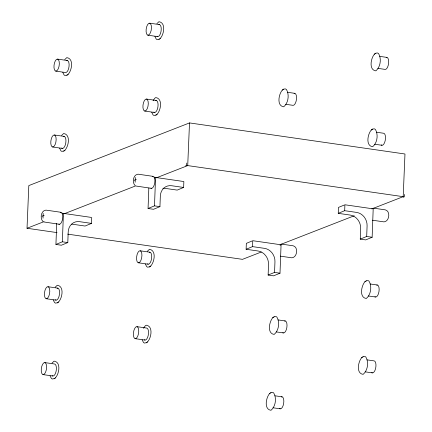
<?xml version="1.0" encoding="UTF-8"?>
<svg xmlns="http://www.w3.org/2000/svg" width="432" height="432" viewBox="0 0 432 432"><rect width="100%" height="100%" fill="white"/><g stroke="black" fill="none" stroke-linecap="round" stroke-linejoin="round"><path stroke-width="0.65" d="M43.011 218.182L43.189 213.451M91.724 217.474L91.503 223.393L79.531 221.665A12.139 10.665 67.6 0 0 68.202 231.93L67.802 242.579L61.371 245.225L55.928 244.442L56.722 223.306M55.928 244.442L62.365 241.796L63.428 213.392L91.066 217.377M135.146 182.25L135.324 177.52M154.067 177.034L154.505 177.952L155.563 177.46L183.859 181.543L183.632 187.456L171.666 185.733A12.139 10.665 67.6 0 0 160.337 195.993L159.937 206.647L153.506 209.293L148.063 208.505L148.829 188.033M148.063 208.505L154.494 205.859L155.563 177.46M246.116 249.269L252.547 246.623L252.774 240.71L281.065 244.787L280.001 273.191L273.564 275.837L268.126 275.054L268.526 264.4A12.139 10.665 67.6 0 0 258.088 250.997L246.116 249.269L246.337 243.356L252.185 240.948M268.126 275.054L274.558 272.403L274.957 261.754A12.139 10.665 67.6 0 0 264.519 248.351L252.547 246.623M338.251 213.338L344.682 210.692L344.903 204.773L373.199 208.856L372.136 237.254L365.699 239.906L360.261 239.117L360.661 228.469A12.139 10.665 67.6 0 0 350.222 215.066L338.251 213.338L338.472 207.419L344.32 205.016M360.261 239.117L366.692 236.471L367.092 225.823A12.139 10.665 67.6 0 0 356.654 212.42L344.682 210.692M57.04 232.6L27.022 228.269L28.809 185.593L189.508 122.92L404.978 153.997L403.191 196.673L371.806 208.915M186.727 163.069L186.629 165.44L185.56 165.856M156.33 177.838L187.72 165.596L189.508 122.92M404.379 194.459L404.282 196.83L403.207 197.251M153.112 100.705L154.71 98.28L155.763 97.567C163.048 98.496 160.85 110.743 156.816 114.545M143.57 328.32L145.174 325.895L146.227 325.183C153.506 326.117 151.313 338.359 147.274 342.16M64.751 59.605L66.809 57.629C74.093 58.558 71.901 70.805 67.862 74.606M61.571 135.475L63.634 133.504C70.913 134.433 68.72 146.675 64.681 150.482M156.875 23.679L158.933 21.703C166.212 22.631 164.02 34.873 159.986 38.68M55.215 287.221L57.272 285.244C64.552 286.173 62.359 298.42 58.325 302.222M52.034 363.091L54.092 361.12C61.371 362.048 59.179 374.29 55.145 378.097M147.344 251.289L149.407 249.313C156.686 250.241 154.494 262.483 150.455 266.29M282.355 90.034C278.705 94.036 276.475 105.916 283.705 106.812C288.425 102.924 289.521 94.624 286.405 89.435L285.476 88.927L284.051 89.03L282.355 90.034L282.652 89.834M374.49 54.097C370.84 58.099 368.609 69.984 375.835 70.875C380.56 66.987 381.656 58.687 378.54 53.503L377.611 52.99L376.186 53.093L374.49 54.097L374.787 53.897M371.309 129.973C367.659 133.974 365.429 145.854 372.659 146.75C377.379 142.862 378.475 134.563 375.359 129.373L374.431 128.866L373.005 128.968L371.309 129.973L371.606 129.773M272.819 317.65C269.168 321.651 266.933 333.531 274.163 334.427C278.888 330.539 279.979 322.24 276.869 317.05L275.935 316.543L274.514 316.645L272.819 317.65L273.11 317.45M269.638 393.52C265.988 397.521 263.758 409.401 270.983 410.297C275.708 406.409 276.804 398.11 273.688 392.92L272.754 392.413L271.334 392.515L269.638 393.52L269.93 393.32M364.948 281.713C361.298 285.714 359.068 297.599 366.298 298.49C371.018 294.602 372.114 286.303 369.004 281.119L368.069 280.606L366.644 280.708L364.948 281.713L365.245 281.513M361.768 357.588C358.123 361.589 355.887 373.469 363.118 374.366C367.837 370.478 368.933 362.178 365.823 356.989L364.889 356.481L363.463 356.584L361.768 357.588L362.065 357.388M62.775 72.322L64.109 75.006L65.038 75.514L67.165 75.076M154.894 36.396L156.227 39.08L157.162 39.587L159.284 39.15M59.594 148.198L60.928 150.876L61.857 151.389L63.985 150.952M151.729 112.266L153.063 114.944L153.992 115.452L156.119 115.015M283.349 89.365L283.678 89.143M375.484 53.428L375.813 53.206M53.233 299.938L54.567 302.621L55.501 303.129L57.623 302.692M145.368 264.006L146.702 266.69L147.631 267.197L149.758 266.76M372.303 129.303L372.632 129.082M50.053 375.813L51.386 378.491L52.321 379.004L54.443 378.567M142.187 339.881L143.521 342.56L144.45 343.073L146.578 342.635M273.812 316.98L274.136 316.759M365.942 281.043L366.271 280.827M270.632 392.85L270.956 392.629M362.767 356.918L363.091 356.697M66.836 75.298L68.159 74.407M158.96 39.371L160.277 38.48M63.655 151.173L64.978 150.282M155.79 115.236L157.113 114.345M57.299 302.913L58.617 302.022M149.429 266.981L150.752 266.09M54.119 378.788L55.436 377.897M146.248 342.851L147.571 341.966M63.428 213.392L62.375 213.883L61.933 212.965M280.012 245.279L281.065 244.787M42.028 216.259L44.172 215.374M134.163 180.328L136.307 179.442M91.503 223.393L85.066 226.039L73.094 224.311A12.139 10.665 67.6 0 0 71.674 224.208M183.632 187.456L177.201 190.102L165.229 188.379A12.139 10.665 67.6 0 0 162.864 188.32M27.022 228.269L43.967 221.659M64.055 213.824L135.616 185.917M261.328 252.002L242.492 259.346L67.711 234.139M280.157 244.658L354.229 215.768M149.699 23.188A6.07 2.57 -81.8 0 1 150.482 32.632A6.07 2.57 -81.8 0 1 146.113 31.725A6.07 2.57 -81.8 0 1 149.699 23.188L159.494 24.597M379.755 56.365L386.937 57.402M147.83 35.176L157.626 36.59M377.887 68.359L385.069 69.395A6.07 2.57 -81.8 0 0 388.627 63.137A6.07 2.57 -81.8 0 0 386.251 57.472M57.575 59.114A6.07 2.57 -81.8 0 1 58.363 68.564A6.07 2.57 -81.8 0 1 53.995 67.651A6.07 2.57 -81.8 0 1 57.575 59.114L67.37 60.529M287.62 92.302L294.802 93.334M55.712 71.107L65.507 72.517A6.07 2.57 -81.8 0 0 69.055 66.301A6.07 2.57 -81.8 0 0 66.685 60.593M285.752 104.29L292.939 105.327A6.07 2.57 -81.8 0 0 296.492 99.068A6.07 2.57 -81.8 0 0 294.116 93.404M146.529 99.052A6.07 2.57 -81.8 0 1 147.317 108.502A6.07 2.57 -81.8 0 1 142.949 107.59A6.07 2.57 -81.8 0 1 146.529 99.052L156.325 100.467M376.574 132.241L383.756 133.272A6.07 2.57 -81.8 0 1 385.204 140.573A6.07 2.57 -81.8 0 1 381.267 144.925M144.666 111.046L154.462 112.455M374.706 144.229L381.888 145.265M54.4 134.984A6.07 2.57 -81.8 0 1 55.183 144.434A6.07 2.57 -81.8 0 1 50.814 143.527A6.07 2.57 -81.8 0 1 54.4 134.984L64.19 136.399M187.72 165.596L403.191 196.673M52.531 146.977L62.327 148.392M152.842 176.315L138.04 174.182C133.121 174.641 131.879 182.498 135.108 185.582M373.696 208.175L385.279 209.849C390.776 211.081 389.41 221.519 384.021 221.881L372.438 220.212M151.583 188.347L136.129 186.057M154.494 205.859L159.937 206.647M366.692 236.471L372.136 237.254M60.707 212.247L45.911 210.114C40.986 210.573 39.744 218.435 42.973 221.513M281.561 244.112L293.144 245.781C298.642 247.018 297.275 257.45 291.886 257.812L280.303 256.144M59.449 224.284L43.994 221.989M140.173 250.798A6.07 2.57 -81.8 0 1 140.956 260.242A6.07 2.57 -81.8 0 1 136.588 259.335A6.07 2.57 -81.8 0 1 140.173 250.798L149.963 252.207M370.213 283.981L377.395 285.017M62.365 241.796L67.802 242.579M274.558 272.403L280.001 273.191M138.305 262.786L148.1 264.2M368.35 295.974L375.532 297.011M48.038 286.729A6.07 2.57 -81.8 0 1 48.821 296.179A6.07 2.57 -81.8 0 1 44.453 295.267A6.07 2.57 -81.8 0 1 48.038 286.729L57.834 288.144M278.078 319.918L285.266 320.949M46.17 298.723L55.966 300.132M276.215 331.906L283.397 332.942M136.993 326.668A6.07 2.57 -81.8 0 1 137.776 336.118A6.07 2.57 -81.8 0 1 133.407 335.205A6.07 2.57 -81.8 0 1 136.993 326.668L146.783 328.082A6.07 2.57 -81.8 0 1 148.225 335.421A6.07 2.57 -81.8 0 1 144.272 339.703M367.033 359.856L374.215 360.887A6.07 2.57 -81.8 0 1 375.662 368.188A6.07 2.57 -81.8 0 1 371.731 372.541M135.124 338.661L144.92 340.07M365.17 371.844L372.352 372.881M44.858 362.599A6.07 2.57 -81.8 0 1 45.641 372.049A6.07 2.57 -81.8 0 1 41.272 371.142A6.07 2.57 -81.8 0 1 44.858 362.599L54.653 364.014A6.07 2.57 -81.8 0 1 56.09 371.353A6.07 2.57 -81.8 0 1 52.137 375.635M274.903 395.788L282.085 396.824M42.989 374.593L52.785 376.007M273.035 407.781L280.217 408.812M376.715 285.088A6.07 2.57 -81.8 0 1 378.988 291.541A6.07 2.57 -81.8 0 1 374.911 296.671M57.148 288.209A6.07 2.57 -81.8 0 1 59.416 294.705A6.07 2.57 -81.8 0 1 55.318 299.765M63.509 136.469A6.07 2.57 -81.8 0 1 65.777 142.96A6.07 2.57 -81.8 0 1 61.673 148.019M281.399 396.889A6.07 2.57 -81.8 0 1 283.673 403.342A6.07 2.57 -81.8 0 1 279.596 408.472M284.58 321.019A6.07 2.57 -81.8 0 1 286.853 327.472A6.07 2.57 -81.8 0 1 282.776 332.602M158.809 24.667A6.07 2.57 -81.8 0 1 161.077 31.158A6.07 2.57 -81.8 0 1 156.978 36.223M155.639 100.532A6.07 2.57 -81.8 0 1 157.907 107.028A6.07 2.57 -81.8 0 1 153.808 112.088M149.283 252.277A6.07 2.57 -81.8 0 1 151.551 258.768A6.07 2.57 -81.8 0 1 147.447 263.833M60.361 212.323A6.07 2.57 -81.8 0 1 62.645 218.479A6.07 2.57 -81.8 0 1 58.795 224.122M152.496 176.391A6.07 2.57 -81.8 0 1 154.78 182.542A6.07 2.57 -81.8 0 1 150.925 188.19"/></g></svg>
